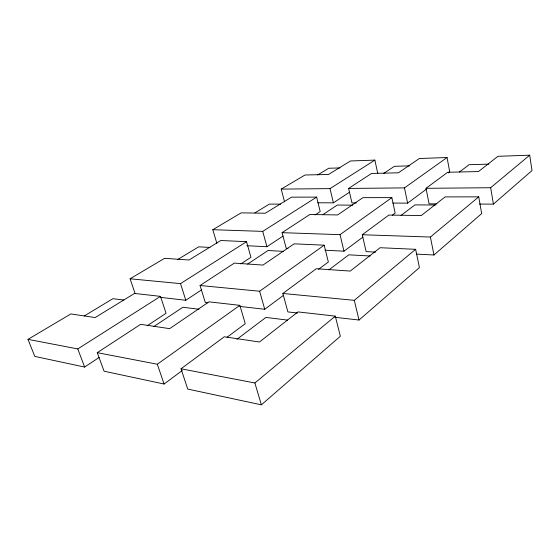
<?xml version="1.0" encoding="UTF-8"?>
<svg xmlns="http://www.w3.org/2000/svg" width="560" height="560" viewBox="0 0 560 560"><rect width="100%" height="100%" fill="white"/><g stroke="black" fill="none" stroke-linecap="round" stroke-linejoin="round"><path stroke-width="0.84" d="M261.373 404.817L340.34 336.259L335.293 316.127L297.969 311.906L259.441 342.013L224.287 336.777L181.02 368.781L187.726 389.081L261.373 404.817L254.884 382.984L181.02 368.781M334.733 317.268L359.03 320.04L419.426 267.603L415.646 249.319L380.114 247.716L350.224 271.068L316.295 268.737L282.863 293.468L287.882 311.913L297.423 313.005M416.577 254.121L433.972 254.982L481.663 213.577L478.744 196.854L445.123 196.91L421.267 215.551L388.871 215.068L362.264 234.745L366.135 251.622L375.697 252.098M479.5 204.064L493.409 204.127L532 170.569L529.704 155.183L497.952 156.31L478.478 171.556L447.692 172.263L426.027 188.314L429.079 203.84L436.905 203.875M426.027 188.314L490.651 187.719L529.704 155.183M254.884 382.984L335.293 316.127M282.863 293.468L354.298 300.328L415.646 249.319M362.264 234.745L430.402 237.048L478.744 196.854M236.936 339.304L265.909 317.429L287.581 320.089M328.881 269.892L348.817 254.835L370.146 255.976M401.065 215.39L414.974 204.89L435.526 205.002M459.438 171.997L469.084 164.696L488.859 164.122M325.01 250.229L343.98 251.181L362.908 237.104M392.35 215.201L395.157 213.115L391.86 197.624L362.95 197.652L337.624 214.935L309.827 214.501L282.065 232.666L286.209 248.29L287.931 248.374M227.066 337.246L245.259 323.729L239.862 305.34L208.978 301.847L169.638 328.65L140.637 324.331L97.258 352.674L104.076 371.21L164.08 384.027L182.273 370.517M239.75 306.418L264.726 309.274L283.605 295.253M318.556 269.29L328.349 262.017L324.177 245.182L294.14 243.831L262.948 265.076L234.332 263.109L200.053 285.509L205.296 302.484L207.879 302.778M392.84 203.077L407.624 203.133L426.566 189.07M448.315 172.914L449.715 171.871L447.062 157.521L419.363 158.515L398.377 172.809L371.567 173.446L348.614 188.44L351.953 202.916L356.3 202.93M97.258 352.674L157.325 364.224L239.862 305.34M200.053 285.509L259.63 291.235L324.177 245.182M348.614 188.44L404.481 187.894L447.062 157.521M282.065 232.666L340.032 234.661L391.86 197.624M323.085 214.522L337.281 205.051L352.681 205.149M153.853 326.557L182.833 307.258L198.975 309.239M247.632 264.089L267.988 250.53L283.423 251.349M383.761 173.404L394.401 166.313L409.703 165.865M147.147 325.773L166.054 313.292L160.489 296.366L134.512 293.433L95.165 317.562L70.826 313.943L28 339.353L34.783 356.405L84.609 367.052L99.155 357.455M160.615 297.381L185.801 300.258L201.726 289.751M240.807 263.956L250.936 257.271L246.533 241.675L220.808 240.513L189.028 260.001L164.57 258.321L130.074 278.789L135.135 293.678M246.827 245.728L266.924 246.722L282.975 236.124M315.084 214.928L320.194 211.561L316.645 197.113L291.515 197.155L265.314 213.22L241.185 212.863L212.807 229.698L216.874 243.446M317.765 202.783L333.396 202.839L349.405 192.276M28 339.353L77.791 348.929L160.489 296.366M130.074 278.789L180.523 283.633L246.533 241.675M212.807 229.698L262.724 231.385L316.645 197.113M284.536 201.803L281.225 189.105L330.001 188.622L374.871 160.111L377.776 173.551M84.21 316.008L112.875 298.69L123.83 300.034M177.338 259.742L198.695 246.834L210 247.436M254.849 212.905L269.437 204.092L280.532 204.148M317.681 174.937L328.741 168.252L339.941 167.923M281.225 189.105L304.976 175.014L328.531 174.454L350.504 160.979L374.871 160.111M77.791 348.929L84.609 367.052M157.325 364.224L164.08 384.027M180.523 283.633L185.801 300.258M259.63 291.235L264.726 309.274M262.724 231.385L266.924 246.722M354.298 300.328L359.03 320.04M330.001 188.622L333.396 202.839M340.032 234.661L343.98 251.181M404.481 187.894L407.624 203.133M430.402 237.048L433.972 254.982M490.651 187.719L493.409 204.127"/></g></svg>
